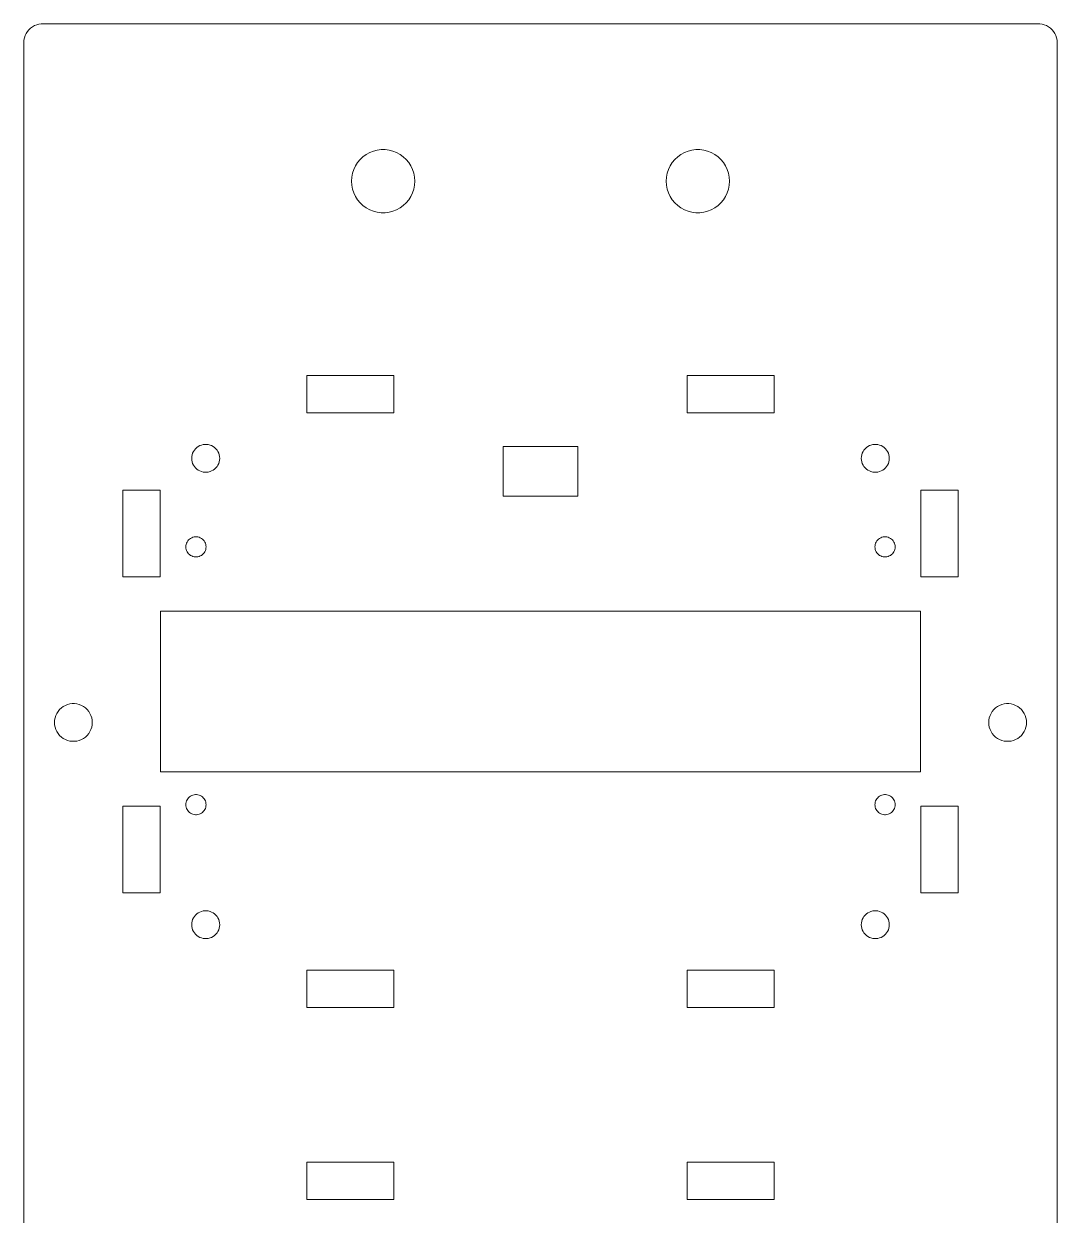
# Model space of a CAD drawing. Header units: millimetres. Extents: x -42 to 79, y -181 to 181.
# Drawn here: x -41.7 to 41.7, y 84.7 to 180.9 of the extents above; entities that cross this region are included whole.
import ezdxf

# ---------------------------------------------------------------- set-up
doc = ezdxf.new("R2010")
doc.units = ezdxf.units.MM
doc.layers.get('0').update_dxf_attribs({"linetype": 'CONTINUOUS', "lineweight": 0})

msp = doc.modelspace()

# ---------------------------------------------------------------- linework, layer by layer
for p, q in [((-40.839, 180.757), (-40.664, 180.827)), ((-40.664, 180.827), (-40.481, 180.873)), ((-40.481, 180.873), (-40.294, 180.897)), ((-40.294, 180.897), (-40.2, 180.897)), ((-40.2, 180.897), (-40.2, 180.9)), ((-40.2, 180.9), (40.2, 180.9)), ((40.2, 180.9), (40.2, 180.897)), ((40.2, 180.897), (40.294, 180.897)), ((40.294, 180.897), (40.481, 180.873)), ((40.481, 180.873), (40.664, 180.827)), ((40.664, 180.827), (40.839, 180.757)), ((-41.653, 179.773), (-41.595, 179.952)), ((-41.595, 179.952), (-41.514, 180.123)), ((-41.514, 180.123), (-41.414, 180.282)), ((-41.414, 180.282), (-41.293, 180.427)), ((-41.293, 180.427), (-41.156, 180.556)), ((-41.156, 180.556), (-41.004, 180.666)), ((-41.004, 180.666), (-40.839, 180.757)), ((40.839, 180.757), (41.004, 180.666)), ((41.004, 180.666), (41.156, 180.556)), ((41.156, 180.556), (41.293, 180.427)), ((41.293, 180.427), (41.414, 180.282)), ((41.414, 180.282), (41.514, 180.123)), ((41.514, 180.123), (41.595, 179.952)), ((41.595, 179.952), (41.653, 179.773)), ((-41.7, 179.4), (-41.688, 179.588)), ((-41.7, -179.4), (-41.7, 179.4)), ((-41.688, 179.588), (-41.653, 179.773)), ((41.653, 179.773), (41.688, 179.588)), ((41.688, 179.588), (41.7, 179.4)), ((41.7, 179.4), (41.7, -179.4)), ((-14.327, 170.167), (-14.068, 170.355)), ((-14.068, 170.355), (-13.787, 170.51)), ((-13.787, 170.51), (-13.489, 170.628)), ((-13.489, 170.628), (-13.178, 170.707)), ((-13.178, 170.707), (-12.86, 170.748)), ((-12.86, 170.748), (-12.54, 170.748)), ((-12.54, 170.748), (-12.222, 170.707)), ((-12.222, 170.707), (-11.911, 170.628)), ((-11.911, 170.628), (-11.613, 170.51)), ((-11.613, 170.51), (-11.332, 170.355)), ((-11.332, 170.355), (-11.073, 170.167)), ((11.073, 170.167), (11.332, 170.355)), ((11.332, 170.355), (11.613, 170.51)), ((11.613, 170.51), (11.911, 170.628)), ((11.911, 170.628), (12.222, 170.707)), ((12.222, 170.707), (12.54, 170.748)), ((12.54, 170.748), (12.86, 170.748)), ((12.86, 170.748), (13.178, 170.707)), ((13.178, 170.707), (13.489, 170.628)), ((13.489, 170.628), (13.787, 170.51)), ((13.787, 170.51), (14.068, 170.355)), ((14.068, 170.355), (14.327, 170.167)), ((-15.073, 169.14), (-14.937, 169.43)), ((-14.937, 169.43), (-14.765, 169.7)), ((-14.765, 169.7), (-14.561, 169.947)), ((-14.561, 169.947), (-14.327, 170.167)), ((-11.073, 170.167), (-10.839, 169.947)), ((-10.839, 169.947), (-10.635, 169.7)), ((-10.635, 169.7), (-10.463, 169.43)), ((-10.463, 169.43), (-10.327, 169.14)), ((10.327, 169.14), (10.463, 169.43)), ((10.463, 169.43), (10.635, 169.7)), ((10.635, 169.7), (10.839, 169.947)), ((10.839, 169.947), (11.073, 170.167)), ((14.327, 170.167), (14.561, 169.947)), ((14.561, 169.947), (14.765, 169.7)), ((14.765, 169.7), (14.937, 169.43)), ((14.937, 169.43), (15.073, 169.14)), ((-15.253, 168.2), (-15.233, 168.52)), ((-15.233, 168.52), (-15.173, 168.835)), ((-15.173, 168.835), (-15.073, 169.14)), ((-10.327, 169.14), (-10.227, 168.835)), ((-10.227, 168.835), (-10.167, 168.52)), ((-10.167, 168.52), (-10.147, 168.2)), ((10.147, 168.2), (10.167, 168.52)), ((10.167, 168.52), (10.227, 168.835)), ((10.227, 168.835), (10.327, 169.14)), ((15.073, 169.14), (15.173, 168.835)), ((15.173, 168.835), (15.233, 168.52)), ((15.233, 168.52), (15.253, 168.2)), ((-15.233, 167.88), (-15.253, 168.2)), ((-15.173, 167.565), (-15.233, 167.88)), ((-15.073, 167.26), (-15.173, 167.565)), ((-10.227, 167.565), (-10.327, 167.26)), ((-10.167, 167.88), (-10.227, 167.565)), ((-10.147, 168.2), (-10.167, 167.88)), ((10.167, 167.88), (10.147, 168.2)), ((10.227, 167.565), (10.167, 167.88)), ((10.327, 167.26), (10.227, 167.565)), ((15.173, 167.565), (15.073, 167.26)), ((15.233, 167.88), (15.173, 167.565)), ((15.253, 168.2), (15.233, 167.88)), ((-14.937, 166.97), (-15.073, 167.26)), ((-14.765, 166.7), (-14.937, 166.97)), ((-14.561, 166.453), (-14.765, 166.7)), ((-14.327, 166.233), (-14.561, 166.453)), ((-10.839, 166.453), (-11.073, 166.233)), ((-10.635, 166.7), (-10.839, 166.453)), ((-10.463, 166.97), (-10.635, 166.7)), ((-10.327, 167.26), (-10.463, 166.97)), ((10.463, 166.97), (10.327, 167.26)), ((10.635, 166.7), (10.463, 166.97)), ((10.839, 166.453), (10.635, 166.7)), ((11.073, 166.233), (10.839, 166.453)), ((14.561, 166.453), (14.327, 166.233)), ((14.765, 166.7), (14.561, 166.453)), ((14.937, 166.97), (14.765, 166.7)), ((15.073, 167.26), (14.937, 166.97)), ((-14.068, 166.045), (-14.327, 166.233)), ((-13.787, 165.89), (-14.068, 166.045)), ((-13.489, 165.772), (-13.787, 165.89)), ((-13.178, 165.693), (-13.489, 165.772)), ((-12.86, 165.652), (-13.178, 165.693)), ((-12.54, 165.652), (-12.86, 165.652)), ((-12.222, 165.693), (-12.54, 165.652)), ((-11.911, 165.772), (-12.222, 165.693)), ((-11.613, 165.89), (-11.911, 165.772)), ((-11.332, 166.045), (-11.613, 165.89)), ((-11.073, 166.233), (-11.332, 166.045)), ((11.332, 166.045), (11.073, 166.233)), ((11.613, 165.89), (11.332, 166.045)), ((11.911, 165.772), (11.613, 165.89)), ((12.222, 165.693), (11.911, 165.772)), ((12.54, 165.652), (12.222, 165.693)), ((12.86, 165.652), (12.54, 165.652)), ((13.178, 165.693), (12.86, 165.652)), ((13.489, 165.772), (13.178, 165.693)), ((13.787, 165.89), (13.489, 165.772)), ((14.068, 166.045), (13.787, 165.89)), ((14.327, 166.233), (14.068, 166.045)), ((-18.85, 149.5), (-18.85, 152.5)), ((-18.85, 152.5), (-11.85, 152.5)), ((-11.85, 152.5), (-11.85, 149.5)), ((11.85, 149.5), (11.85, 152.5)), ((11.85, 152.5), (18.85, 152.5)), ((18.85, 152.5), (18.85, 149.5)), ((-11.85, 149.5), (-18.85, 149.5)), ((18.85, 149.5), (11.85, 149.5)), ((-28.118, 146.104), (-28.074, 146.239)), ((-28.074, 146.239), (-28.014, 146.368)), ((-28.014, 146.368), (-27.938, 146.488)), ((-27.938, 146.488), (-27.847, 146.597)), ((-27.847, 146.597), (-27.744, 146.694)), ((-27.744, 146.694), (-27.629, 146.778)), ((-27.629, 146.778), (-27.505, 146.846)), ((-27.505, 146.846), (-27.373, 146.898)), ((-27.373, 146.898), (-27.235, 146.934)), ((-27.235, 146.934), (-27.094, 146.951)), ((-27.094, 146.951), (-26.952, 146.951)), ((-26.952, 146.951), (-26.812, 146.934)), ((-26.812, 146.934), (-26.674, 146.898)), ((-26.674, 146.898), (-26.542, 146.846)), ((-26.542, 146.846), (-26.418, 146.778)), ((-26.418, 146.778), (-26.303, 146.694)), ((-26.303, 146.694), (-26.199, 146.597)), ((-26.199, 146.597), (-26.109, 146.488)), ((-26.109, 146.488), (-26.033, 146.368)), ((-26.033, 146.368), (-25.972, 146.239)), ((-25.972, 146.239), (-25.929, 146.104)), ((-3, 142.78), (-3, 146.78)), ((-3, 146.78), (3, 146.78)), ((3, 146.78), (3, 142.78)), ((25.929, 146.104), (25.972, 146.239)), ((25.972, 146.239), (26.033, 146.368)), ((26.033, 146.368), (26.109, 146.488)), ((26.109, 146.488), (26.199, 146.597)), ((26.199, 146.597), (26.303, 146.694)), ((26.303, 146.694), (26.418, 146.778)), ((26.418, 146.778), (26.542, 146.846)), ((26.542, 146.846), (26.674, 146.898)), ((26.674, 146.898), (26.812, 146.934)), ((26.812, 146.934), (26.952, 146.951)), ((26.952, 146.951), (27.094, 146.951)), ((27.094, 146.951), (27.235, 146.934)), ((27.235, 146.934), (27.373, 146.898)), ((27.373, 146.898), (27.505, 146.846)), ((27.505, 146.846), (27.629, 146.778)), ((27.629, 146.778), (27.744, 146.694)), ((27.744, 146.694), (27.847, 146.597)), ((27.847, 146.597), (27.938, 146.488)), ((27.938, 146.488), (28.014, 146.368)), ((28.014, 146.368), (28.074, 146.239)), ((28.074, 146.239), (28.118, 146.104)), ((-28.154, 145.823), (-28.145, 145.965)), ((-28.145, 145.682), (-28.154, 145.823)), ((-28.145, 145.965), (-28.118, 146.104)), ((-28.118, 145.542), (-28.145, 145.682)), ((-28.074, 145.407), (-28.118, 145.542)), ((-28.014, 145.279), (-28.074, 145.407)), ((-27.938, 145.159), (-28.014, 145.279)), ((-26.033, 145.279), (-26.109, 145.159)), ((-25.972, 145.407), (-26.033, 145.279)), ((-25.929, 145.542), (-25.972, 145.407)), ((-25.929, 146.104), (-25.902, 145.965)), ((-25.902, 145.682), (-25.929, 145.542)), ((-25.902, 145.965), (-25.893, 145.823)), ((-25.893, 145.823), (-25.902, 145.682)), ((25.893, 145.823), (25.902, 145.965)), ((25.902, 145.682), (25.893, 145.823)), ((25.902, 145.965), (25.929, 146.104)), ((25.929, 145.542), (25.902, 145.682)), ((25.972, 145.407), (25.929, 145.542)), ((26.033, 145.279), (25.972, 145.407)), ((26.109, 145.159), (26.033, 145.279)), ((28.014, 145.279), (27.938, 145.159)), ((28.074, 145.407), (28.014, 145.279)), ((28.118, 145.542), (28.074, 145.407)), ((28.118, 146.104), (28.145, 145.965)), ((28.145, 145.682), (28.118, 145.542)), ((28.145, 145.965), (28.154, 145.823)), ((28.154, 145.823), (28.145, 145.682)), ((-27.847, 145.05), (-27.938, 145.159)), ((-27.744, 144.952), (-27.847, 145.05)), ((-27.629, 144.869), (-27.744, 144.952)), ((-27.505, 144.801), (-27.629, 144.869)), ((-27.373, 144.748), (-27.505, 144.801)), ((-27.235, 144.713), (-27.373, 144.748)), ((-27.094, 144.695), (-27.235, 144.713)), ((-26.952, 144.695), (-27.094, 144.695)), ((-26.812, 144.713), (-26.952, 144.695)), ((-26.674, 144.748), (-26.812, 144.713)), ((-26.542, 144.801), (-26.674, 144.748)), ((-26.418, 144.869), (-26.542, 144.801)), ((-26.303, 144.952), (-26.418, 144.869)), ((-26.199, 145.05), (-26.303, 144.952)), ((-26.109, 145.159), (-26.199, 145.05)), ((26.199, 145.05), (26.109, 145.159)), ((26.303, 144.952), (26.199, 145.05)), ((26.418, 144.869), (26.303, 144.952)), ((26.542, 144.801), (26.418, 144.869)), ((26.674, 144.748), (26.542, 144.801)), ((26.812, 144.713), (26.674, 144.748)), ((26.952, 144.695), (26.812, 144.713)), ((27.094, 144.695), (26.952, 144.695)), ((27.235, 144.713), (27.094, 144.695)), ((27.373, 144.748), (27.235, 144.713)), ((27.505, 144.801), (27.373, 144.748)), ((27.629, 144.869), (27.505, 144.801)), ((27.744, 144.952), (27.629, 144.869)), ((27.847, 145.05), (27.744, 144.952)), ((27.938, 145.159), (27.847, 145.05)), ((-33.7, 136.25), (-33.7, 143.25)), ((-33.7, 143.25), (-30.7, 143.25)), ((-30.7, 143.25), (-30.7, 136.25)), ((3, 142.78), (-3, 142.78)), ((30.7, 136.25), (30.7, 143.25)), ((30.7, 143.25), (33.7, 143.25)), ((33.7, 143.25), (33.7, 136.25)), ((-28.058, 139.45), (-27.959, 139.476)), ((-27.959, 139.476), (-27.857, 139.488)), ((-27.857, 139.488), (-27.755, 139.488)), ((-27.755, 139.488), (-27.653, 139.476)), ((-27.653, 139.476), (-27.554, 139.45)), ((27.554, 139.45), (27.653, 139.476)), ((27.653, 139.476), (27.755, 139.488)), ((27.755, 139.488), (27.857, 139.488)), ((27.857, 139.488), (27.959, 139.476)), ((27.959, 139.476), (28.058, 139.45)), ((-28.62, 138.676), (-28.614, 138.778)), ((-28.614, 138.574), (-28.62, 138.676)), ((-28.614, 138.778), (-28.594, 138.878)), ((-28.594, 138.474), (-28.614, 138.574)), ((-28.594, 138.878), (-28.563, 138.976)), ((-28.563, 138.976), (-28.519, 139.068)), ((-28.519, 139.068), (-28.465, 139.154)), ((-28.465, 139.154), (-28.399, 139.233)), ((-28.399, 139.233), (-28.325, 139.303)), ((-28.325, 139.303), (-28.242, 139.363)), ((-28.242, 139.363), (-28.153, 139.413)), ((-28.153, 139.413), (-28.058, 139.45)), ((-27.554, 139.45), (-27.459, 139.413)), ((-27.459, 139.413), (-27.37, 139.363)), ((-27.37, 139.363), (-27.287, 139.303)), ((-27.287, 139.303), (-27.213, 139.233)), ((-27.213, 139.233), (-27.147, 139.154)), ((-27.147, 139.154), (-27.093, 139.068)), ((-27.093, 139.068), (-27.049, 138.976)), ((-27.049, 138.976), (-27.018, 138.878)), ((-27.018, 138.878), (-26.998, 138.778)), ((-26.998, 138.574), (-27.018, 138.474)), ((-26.998, 138.778), (-26.992, 138.676)), ((-26.992, 138.676), (-26.998, 138.574)), ((26.992, 138.676), (26.998, 138.778)), ((26.998, 138.574), (26.992, 138.676)), ((26.998, 138.778), (27.018, 138.878)), ((27.018, 138.474), (26.998, 138.574)), ((27.018, 138.878), (27.049, 138.976)), ((27.049, 138.976), (27.093, 139.068)), ((27.093, 139.068), (27.147, 139.154)), ((27.147, 139.154), (27.213, 139.233)), ((27.213, 139.233), (27.287, 139.303)), ((27.287, 139.303), (27.37, 139.363)), ((27.37, 139.363), (27.459, 139.413)), ((27.459, 139.413), (27.554, 139.45)), ((28.058, 139.45), (28.153, 139.413)), ((28.153, 139.413), (28.242, 139.363)), ((28.242, 139.363), (28.325, 139.303)), ((28.325, 139.303), (28.399, 139.233)), ((28.399, 139.233), (28.465, 139.154)), ((28.465, 139.154), (28.519, 139.068)), ((28.519, 139.068), (28.563, 138.976)), ((28.563, 138.976), (28.594, 138.878)), ((28.594, 138.878), (28.614, 138.778)), ((28.614, 138.574), (28.594, 138.474)), ((28.614, 138.778), (28.62, 138.676)), ((28.62, 138.676), (28.614, 138.574)), ((-28.563, 138.376), (-28.594, 138.474)), ((-28.519, 138.284), (-28.563, 138.376)), ((-28.465, 138.198), (-28.519, 138.284)), ((-28.399, 138.119), (-28.465, 138.198)), ((-28.325, 138.049), (-28.399, 138.119)), ((-28.242, 137.989), (-28.325, 138.049)), ((-28.153, 137.939), (-28.242, 137.989)), ((-28.058, 137.902), (-28.153, 137.939)), ((-27.959, 137.876), (-28.058, 137.902)), ((-27.857, 137.864), (-27.959, 137.876)), ((-27.755, 137.864), (-27.857, 137.864)), ((-27.653, 137.876), (-27.755, 137.864)), ((-27.554, 137.902), (-27.653, 137.876)), ((-27.459, 137.939), (-27.554, 137.902)), ((-27.37, 137.989), (-27.459, 137.939)), ((-27.287, 138.049), (-27.37, 137.989)), ((-27.213, 138.119), (-27.287, 138.049)), ((-27.147, 138.198), (-27.213, 138.119)), ((-27.093, 138.284), (-27.147, 138.198)), ((-27.049, 138.376), (-27.093, 138.284)), ((-27.018, 138.474), (-27.049, 138.376)), ((27.049, 138.376), (27.018, 138.474)), ((27.093, 138.284), (27.049, 138.376)), ((27.147, 138.198), (27.093, 138.284)), ((27.213, 138.119), (27.147, 138.198)), ((27.287, 138.049), (27.213, 138.119)), ((27.37, 137.989), (27.287, 138.049)), ((27.459, 137.939), (27.37, 137.989)), ((27.554, 137.902), (27.459, 137.939)), ((27.653, 137.876), (27.554, 137.902)), ((27.755, 137.864), (27.653, 137.876)), ((27.857, 137.864), (27.755, 137.864)), ((27.959, 137.876), (27.857, 137.864)), ((28.058, 137.902), (27.959, 137.876)), ((28.153, 137.939), (28.058, 137.902)), ((28.242, 137.989), (28.153, 137.939)), ((28.325, 138.049), (28.242, 137.989)), ((28.399, 138.119), (28.325, 138.049)), ((28.465, 138.198), (28.399, 138.119)), ((28.519, 138.284), (28.465, 138.198)), ((28.563, 138.376), (28.519, 138.284)), ((28.594, 138.474), (28.563, 138.376)), ((-30.7, 136.25), (-33.7, 136.25)), ((33.7, 136.25), (30.7, 136.25)), ((-30.665, 120.525), (-30.665, 133.475)), ((-30.665, 133.475), (30.665, 133.475)), ((30.665, 133.475), (30.665, 120.525)), ((-38.171, 125.949), (-37.986, 125.997)), ((-37.986, 125.997), (-37.796, 126.021)), ((-37.796, 126.021), (-37.604, 126.021)), ((-37.604, 126.021), (-37.414, 125.997)), ((-37.414, 125.997), (-37.229, 125.949)), ((37.229, 125.949), (37.414, 125.997)), ((37.414, 125.997), (37.604, 126.021)), ((37.604, 126.021), (37.796, 126.021)), ((37.796, 126.021), (37.986, 125.997)), ((37.986, 125.997), (38.171, 125.949)), ((-39.176, 124.879), (-39.117, 125.061)), ((-39.117, 125.061), (-39.035, 125.234)), ((-39.035, 125.234), (-38.933, 125.396)), ((-38.933, 125.396), (-38.811, 125.543)), ((-38.811, 125.543), (-38.671, 125.674)), ((-38.671, 125.674), (-38.517, 125.787)), ((-38.517, 125.787), (-38.349, 125.879)), ((-38.349, 125.879), (-38.171, 125.949)), ((-37.229, 125.949), (-37.051, 125.879)), ((-37.051, 125.879), (-36.883, 125.787)), ((-36.883, 125.787), (-36.729, 125.674)), ((-36.729, 125.674), (-36.589, 125.543)), ((-36.589, 125.543), (-36.467, 125.396)), ((-36.467, 125.396), (-36.365, 125.234)), ((-36.365, 125.234), (-36.283, 125.061)), ((-36.283, 125.061), (-36.224, 124.879)), ((36.224, 124.879), (36.283, 125.061)), ((36.283, 125.061), (36.365, 125.234)), ((36.365, 125.234), (36.467, 125.396)), ((36.467, 125.396), (36.589, 125.543)), ((36.589, 125.543), (36.729, 125.674)), ((36.729, 125.674), (36.883, 125.787)), ((36.883, 125.787), (37.051, 125.879)), ((37.051, 125.879), (37.229, 125.949)), ((38.171, 125.949), (38.349, 125.879)), ((38.349, 125.879), (38.517, 125.787)), ((38.517, 125.787), (38.671, 125.674)), ((38.671, 125.674), (38.811, 125.543)), ((38.811, 125.543), (38.933, 125.396)), ((38.933, 125.396), (39.035, 125.234)), ((39.035, 125.234), (39.117, 125.061)), ((39.117, 125.061), (39.176, 124.879)), ((-39.224, 124.5), (-39.212, 124.691)), ((-39.212, 124.309), (-39.224, 124.5)), ((-39.212, 124.691), (-39.176, 124.879)), ((-39.176, 124.121), (-39.212, 124.309)), ((-39.117, 123.939), (-39.176, 124.121)), ((-36.224, 124.121), (-36.283, 123.939)), ((-36.224, 124.879), (-36.188, 124.691)), ((-36.188, 124.309), (-36.224, 124.121)), ((-36.188, 124.691), (-36.176, 124.5)), ((-36.176, 124.5), (-36.188, 124.309)), ((36.176, 124.5), (36.188, 124.691)), ((36.188, 124.309), (36.176, 124.5)), ((36.188, 124.691), (36.224, 124.879)), ((36.224, 124.121), (36.188, 124.309)), ((36.283, 123.939), (36.224, 124.121)), ((39.176, 124.121), (39.117, 123.939)), ((39.176, 124.879), (39.212, 124.691)), ((39.212, 124.309), (39.176, 124.121)), ((39.212, 124.691), (39.224, 124.5)), ((39.224, 124.5), (39.212, 124.309)), ((-39.035, 123.766), (-39.117, 123.939)), ((-38.933, 123.604), (-39.035, 123.766)), ((-38.811, 123.457), (-38.933, 123.604)), ((-38.671, 123.326), (-38.811, 123.457)), ((-38.517, 123.213), (-38.671, 123.326)), ((-38.349, 123.121), (-38.517, 123.213)), ((-38.171, 123.051), (-38.349, 123.121)), ((-37.051, 123.121), (-37.229, 123.051)), ((-36.883, 123.213), (-37.051, 123.121)), ((-36.729, 123.326), (-36.883, 123.213)), ((-36.589, 123.457), (-36.729, 123.326)), ((-36.467, 123.604), (-36.589, 123.457)), ((-36.365, 123.766), (-36.467, 123.604)), ((-36.283, 123.939), (-36.365, 123.766)), ((36.365, 123.766), (36.283, 123.939)), ((36.467, 123.604), (36.365, 123.766)), ((36.589, 123.457), (36.467, 123.604)), ((36.729, 123.326), (36.589, 123.457)), ((36.883, 123.213), (36.729, 123.326)), ((37.051, 123.121), (36.883, 123.213)), ((37.229, 123.051), (37.051, 123.121)), ((38.349, 123.121), (38.171, 123.051)), ((38.517, 123.213), (38.349, 123.121)), ((38.671, 123.326), (38.517, 123.213)), ((38.811, 123.457), (38.671, 123.326)), ((38.933, 123.604), (38.811, 123.457)), ((39.035, 123.766), (38.933, 123.604)), ((39.117, 123.939), (39.035, 123.766)), ((-37.986, 123.003), (-38.171, 123.051)), ((-37.796, 122.979), (-37.986, 123.003)), ((-37.604, 122.979), (-37.796, 122.979)), ((-37.414, 123.003), (-37.604, 122.979)), ((-37.229, 123.051), (-37.414, 123.003)), ((37.414, 123.003), (37.229, 123.051)), ((37.604, 122.979), (37.414, 123.003)), ((37.796, 122.979), (37.604, 122.979)), ((37.986, 123.003), (37.796, 122.979)), ((38.171, 123.051), (37.986, 123.003)), ((30.665, 120.525), (-30.665, 120.525)), ((-28.519, 118.256), (-28.465, 118.342)), ((-28.465, 118.342), (-28.399, 118.421)), ((-28.399, 118.421), (-28.325, 118.491)), ((-28.325, 118.491), (-28.242, 118.551)), ((-28.242, 118.551), (-28.153, 118.601)), ((-28.153, 118.601), (-28.058, 118.638)), ((-28.058, 118.638), (-27.959, 118.664)), ((-27.959, 118.664), (-27.857, 118.676)), ((-27.857, 118.676), (-27.755, 118.676)), ((-27.755, 118.676), (-27.653, 118.664)), ((-27.653, 118.664), (-27.554, 118.638)), ((-27.554, 118.638), (-27.459, 118.601)), ((-27.459, 118.601), (-27.37, 118.551)), ((-27.37, 118.551), (-27.287, 118.491)), ((-27.287, 118.491), (-27.213, 118.421)), ((-27.213, 118.421), (-27.147, 118.342)), ((-27.147, 118.342), (-27.093, 118.256)), ((27.093, 118.256), (27.147, 118.342)), ((27.147, 118.342), (27.213, 118.421)), ((27.213, 118.421), (27.287, 118.491)), ((27.287, 118.491), (27.37, 118.551)), ((27.37, 118.551), (27.459, 118.601)), ((27.459, 118.601), (27.554, 118.638)), ((27.554, 118.638), (27.653, 118.664)), ((27.653, 118.664), (27.755, 118.676)), ((27.755, 118.676), (27.857, 118.676)), ((27.857, 118.676), (27.959, 118.664)), ((27.959, 118.664), (28.058, 118.638)), ((28.058, 118.638), (28.153, 118.601)), ((28.153, 118.601), (28.242, 118.551)), ((28.242, 118.551), (28.325, 118.491)), ((28.325, 118.491), (28.399, 118.421)), ((28.399, 118.421), (28.465, 118.342)), ((28.465, 118.342), (28.519, 118.256)), ((-33.7, 110.75), (-33.7, 117.75)), ((-33.7, 117.75), (-30.7, 117.75)), ((-30.7, 117.75), (-30.7, 110.75)), ((-28.62, 117.864), (-28.614, 117.966)), ((-28.614, 117.762), (-28.62, 117.864)), ((-28.614, 117.966), (-28.594, 118.066)), ((-28.594, 117.662), (-28.614, 117.762)), ((-28.594, 118.066), (-28.563, 118.164)), ((-28.563, 117.564), (-28.594, 117.662)), ((-28.563, 118.164), (-28.519, 118.256)), ((-28.519, 117.472), (-28.563, 117.564)), ((-28.465, 117.386), (-28.519, 117.472)), ((-28.399, 117.307), (-28.465, 117.386)), ((-27.147, 117.386), (-27.213, 117.307)), ((-27.093, 117.472), (-27.147, 117.386)), ((-27.093, 118.256), (-27.049, 118.164)), ((-27.049, 117.564), (-27.093, 117.472)), ((-27.049, 118.164), (-27.018, 118.066)), ((-27.018, 117.662), (-27.049, 117.564)), ((-27.018, 118.066), (-26.998, 117.966)), ((-26.998, 117.762), (-27.018, 117.662)), ((-26.998, 117.966), (-26.992, 117.864)), ((-26.992, 117.864), (-26.998, 117.762)), ((26.992, 117.864), (26.998, 117.966)), ((26.998, 117.762), (26.992, 117.864)), ((26.998, 117.966), (27.018, 118.066)), ((27.018, 117.662), (26.998, 117.762)), ((27.018, 118.066), (27.049, 118.164)), ((27.049, 117.564), (27.018, 117.662)), ((27.049, 118.164), (27.093, 118.256)), ((27.093, 117.472), (27.049, 117.564)), ((27.147, 117.386), (27.093, 117.472)), ((27.213, 117.307), (27.147, 117.386)), ((28.465, 117.386), (28.399, 117.307)), ((28.519, 117.472), (28.465, 117.386)), ((28.519, 118.256), (28.563, 118.164)), ((28.563, 117.564), (28.519, 117.472)), ((28.563, 118.164), (28.594, 118.066)), ((28.594, 117.662), (28.563, 117.564)), ((28.594, 118.066), (28.614, 117.966)), ((28.614, 117.762), (28.594, 117.662)), ((28.614, 117.966), (28.62, 117.864)), ((28.62, 117.864), (28.614, 117.762)), ((30.7, 110.75), (30.7, 117.75)), ((30.7, 117.75), (33.7, 117.75)), ((33.7, 117.75), (33.7, 110.75)), ((-28.325, 117.237), (-28.399, 117.307)), ((-28.242, 117.177), (-28.325, 117.237)), ((-28.153, 117.127), (-28.242, 117.177)), ((-28.058, 117.09), (-28.153, 117.127)), ((-27.959, 117.064), (-28.058, 117.09)), ((-27.857, 117.052), (-27.959, 117.064)), ((-27.755, 117.052), (-27.857, 117.052)), ((-27.653, 117.064), (-27.755, 117.052)), ((-27.554, 117.09), (-27.653, 117.064)), ((-27.459, 117.127), (-27.554, 117.09)), ((-27.37, 117.177), (-27.459, 117.127)), ((-27.287, 117.237), (-27.37, 117.177)), ((-27.213, 117.307), (-27.287, 117.237)), ((27.287, 117.237), (27.213, 117.307)), ((27.37, 117.177), (27.287, 117.237)), ((27.459, 117.127), (27.37, 117.177)), ((27.554, 117.09), (27.459, 117.127)), ((27.653, 117.064), (27.554, 117.09)), ((27.755, 117.052), (27.653, 117.064)), ((27.857, 117.052), (27.755, 117.052)), ((27.959, 117.064), (27.857, 117.052)), ((28.058, 117.09), (27.959, 117.064)), ((28.153, 117.127), (28.058, 117.09)), ((28.242, 117.177), (28.153, 117.127)), ((28.325, 117.237), (28.242, 117.177)), ((28.399, 117.307), (28.325, 117.237)), ((-30.7, 110.75), (-33.7, 110.75)), ((33.7, 110.75), (30.7, 110.75)), ((-28.074, 108.593), (-28.014, 108.721)), ((-28.014, 108.721), (-27.938, 108.841)), ((-27.938, 108.841), (-27.847, 108.95)), ((-27.847, 108.95), (-27.744, 109.048)), ((-27.744, 109.048), (-27.629, 109.131)), ((-27.629, 109.131), (-27.505, 109.199)), ((-27.505, 109.199), (-27.373, 109.252)), ((-27.373, 109.252), (-27.235, 109.287)), ((-27.235, 109.287), (-27.094, 109.305)), ((-27.094, 109.305), (-26.952, 109.305)), ((-26.952, 109.305), (-26.812, 109.287)), ((-26.812, 109.287), (-26.674, 109.252)), ((-26.674, 109.252), (-26.542, 109.199)), ((-26.542, 109.199), (-26.418, 109.131)), ((-26.418, 109.131), (-26.303, 109.048)), ((-26.303, 109.048), (-26.199, 108.95)), ((-26.199, 108.95), (-26.109, 108.841)), ((-26.109, 108.841), (-26.033, 108.721)), ((-26.033, 108.721), (-25.972, 108.593)), ((25.972, 108.593), (26.033, 108.721)), ((26.033, 108.721), (26.109, 108.841)), ((26.109, 108.841), (26.199, 108.95)), ((26.199, 108.95), (26.303, 109.048)), ((26.303, 109.048), (26.418, 109.131)), ((26.418, 109.131), (26.542, 109.199)), ((26.542, 109.199), (26.674, 109.252)), ((26.674, 109.252), (26.812, 109.287)), ((26.812, 109.287), (26.952, 109.305)), ((26.952, 109.305), (27.094, 109.305)), ((27.094, 109.305), (27.235, 109.287)), ((27.235, 109.287), (27.373, 109.252)), ((27.373, 109.252), (27.505, 109.199)), ((27.505, 109.199), (27.629, 109.131)), ((27.629, 109.131), (27.744, 109.048)), ((27.744, 109.048), (27.847, 108.95)), ((27.847, 108.95), (27.938, 108.841)), ((27.938, 108.841), (28.014, 108.721)), ((28.014, 108.721), (28.074, 108.593)), ((-28.154, 108.177), (-28.145, 108.318)), ((-28.145, 108.035), (-28.154, 108.177)), ((-28.145, 108.318), (-28.118, 108.458)), ((-28.118, 107.896), (-28.145, 108.035)), ((-28.118, 108.458), (-28.074, 108.593)), ((-28.074, 107.761), (-28.118, 107.896)), ((-28.014, 107.632), (-28.074, 107.761)), ((-25.972, 107.761), (-26.033, 107.632)), ((-25.972, 108.593), (-25.929, 108.458)), ((-25.929, 107.896), (-25.972, 107.761)), ((-25.929, 108.458), (-25.902, 108.318)), ((-25.902, 108.035), (-25.929, 107.896)), ((-25.902, 108.318), (-25.893, 108.177)), ((-25.893, 108.177), (-25.902, 108.035)), ((25.893, 108.177), (25.902, 108.318)), ((25.902, 108.035), (25.893, 108.177)), ((25.902, 108.318), (25.929, 108.458)), ((25.929, 107.896), (25.902, 108.035)), ((25.929, 108.458), (25.972, 108.593)), ((25.972, 107.761), (25.929, 107.896)), ((26.033, 107.632), (25.972, 107.761)), ((28.074, 107.761), (28.014, 107.632)), ((28.074, 108.593), (28.118, 108.458)), ((28.118, 107.896), (28.074, 107.761)), ((28.118, 108.458), (28.145, 108.318)), ((28.145, 108.035), (28.118, 107.896)), ((28.145, 108.318), (28.154, 108.177)), ((28.154, 108.177), (28.145, 108.035)), ((-27.938, 107.512), (-28.014, 107.632)), ((-27.847, 107.403), (-27.938, 107.512)), ((-27.744, 107.306), (-27.847, 107.403)), ((-27.629, 107.222), (-27.744, 107.306)), ((-27.505, 107.154), (-27.629, 107.222)), ((-27.373, 107.102), (-27.505, 107.154)), ((-27.235, 107.066), (-27.373, 107.102)), ((-27.094, 107.049), (-27.235, 107.066)), ((-26.952, 107.049), (-27.094, 107.049)), ((-26.812, 107.066), (-26.952, 107.049)), ((-26.674, 107.102), (-26.812, 107.066)), ((-26.542, 107.154), (-26.674, 107.102)), ((-26.418, 107.222), (-26.542, 107.154)), ((-26.303, 107.306), (-26.418, 107.222)), ((-26.199, 107.403), (-26.303, 107.306)), ((-26.109, 107.512), (-26.199, 107.403)), ((-26.033, 107.632), (-26.109, 107.512)), ((26.109, 107.512), (26.033, 107.632)), ((26.199, 107.403), (26.109, 107.512)), ((26.303, 107.306), (26.199, 107.403)), ((26.418, 107.222), (26.303, 107.306)), ((26.542, 107.154), (26.418, 107.222)), ((26.674, 107.102), (26.542, 107.154)), ((26.812, 107.066), (26.674, 107.102)), ((26.952, 107.049), (26.812, 107.066)), ((27.094, 107.049), (26.952, 107.049)), ((27.235, 107.066), (27.094, 107.049)), ((27.373, 107.102), (27.235, 107.066)), ((27.505, 107.154), (27.373, 107.102)), ((27.629, 107.222), (27.505, 107.154)), ((27.744, 107.306), (27.629, 107.222)), ((27.847, 107.403), (27.744, 107.306)), ((27.938, 107.512), (27.847, 107.403)), ((28.014, 107.632), (27.938, 107.512)), ((-18.85, 101.5), (-18.85, 104.5)), ((-18.85, 104.5), (-11.85, 104.5)), ((-11.85, 104.5), (-11.85, 101.5)), ((11.85, 101.5), (11.85, 104.5)), ((11.85, 104.5), (18.85, 104.5)), ((18.85, 104.5), (18.85, 101.5)), ((-11.85, 101.5), (-18.85, 101.5)), ((18.85, 101.5), (11.85, 101.5)), ((-18.85, 86), (-18.85, 89)), ((-18.85, 89), (-11.85, 89)), ((-11.85, 89), (-11.85, 86)), ((11.85, 86), (11.85, 89)), ((11.85, 89), (18.85, 89)), ((18.85, 89), (18.85, 86)), ((-11.85, 86), (-18.85, 86)), ((18.85, 86), (11.85, 86))]:
    msp.add_line(p, q)

doc.saveas('drawing.dxf')
